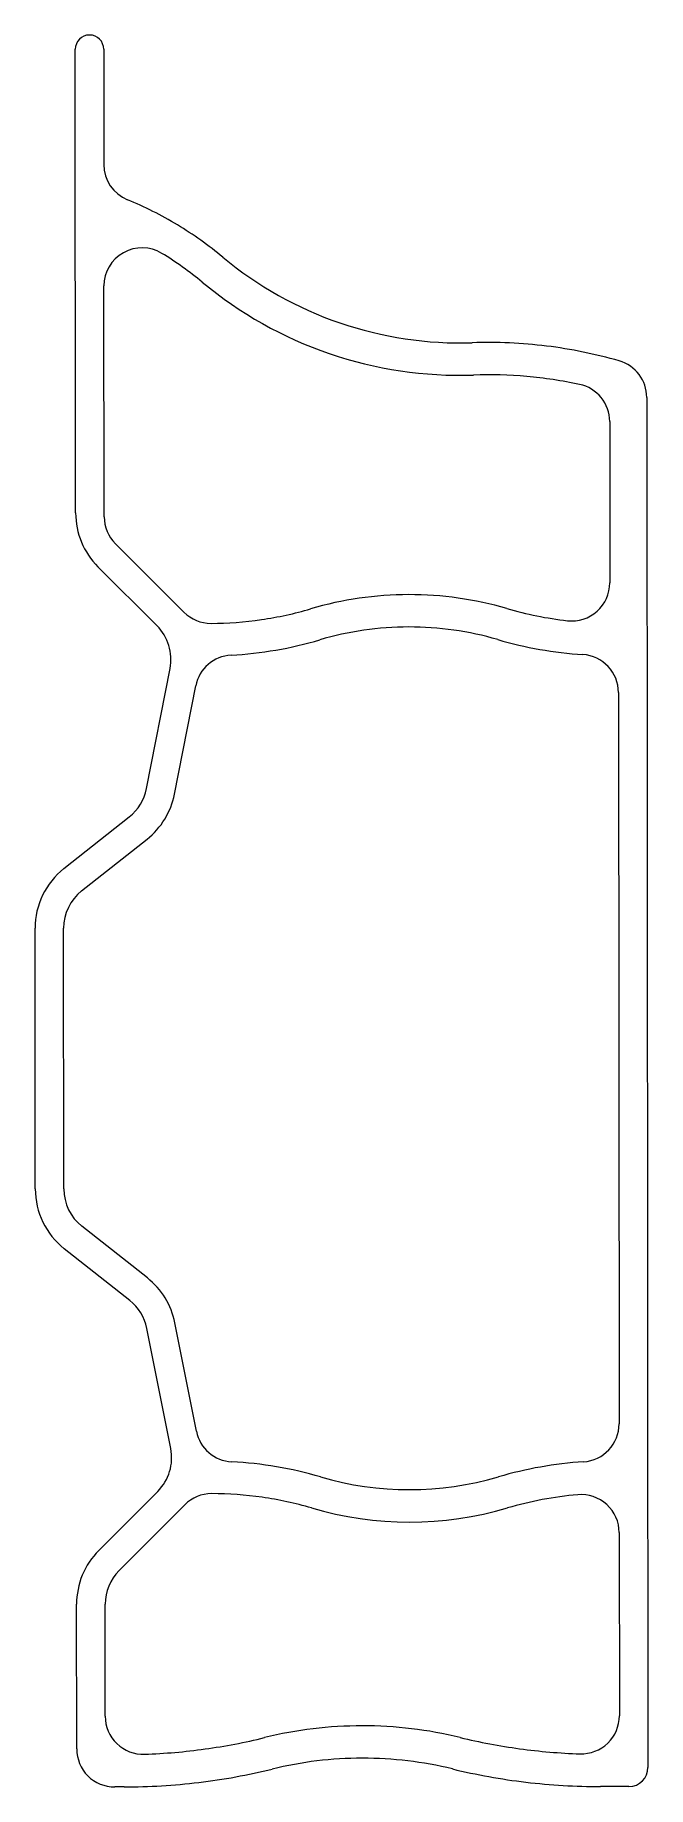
# Model space of a CAD drawing. Header units: millimetres. Extents: x -8 to 56, y 6 to 190.
import ezdxf

# ---------------------------------------------------------------- set-up
doc = ezdxf.new("R2010")
doc.units = ezdxf.units.MM
doc.layers.add('5', color=7, linetype='Continuous', true_color=0xffffff)

msp = doc.modelspace()

# ---------------------------------------------------------------- linework, layer by layer
at = {"layer": '5', "color": 163, "linetype": 'Continuous', "lineweight": 18}
for p, q in [((-4.056677, 139.960265), (-4.098289, 188.646539)), ((-1.09829, 188.649103), (-1.087943, 176.542852)), ((-1.056324, 139.548616), (-1.077049, 163.797434)), ((55.932984, 152.082702), (56.055962, 8.197887)), ((52.035147, 149.550048), (52.04962, 132.61695)), ((7.323165, 129.527999), (0.117666, 136.721191)), ((4.488981, 128.118323), (-1.708697, 134.305416)), ((3.378432, 110.99808), (5.862291, 123.613888)), ((6.321925, 110.418551), (8.562545, 121.798925)), ((52.959469, 121.093856), (53.025108, 44.296735)), ((-5.286919, 102.607093), (1.577318, 108.044674)), ((-3.424096, 100.255521), (3.440141, 105.693103)), ((-8.295991, 68.956408), (-8.319387, 96.329398)), ((-5.295993, 68.958972), (-5.319388, 96.331962)), ((3.479526, 59.612818), (-3.393996, 65.038658)), ((1.620725, 57.258065), (-5.252797, 62.683906)), ((5.932306, 41.6962), (3.426886, 54.307743)), ((8.629454, 43.515775), (6.369383, 54.892303)), ((-1.620395, 30.991745), (4.566698, 37.189424)), ((0.502738, 28.872239), (7.403287, 35.784594)), ((53.034879, 32.863867), (53.051319, 13.629656)), ((-3.945725, 10.146604), (-3.958705, 25.33289)), ((-0.948661, 13.583502), (-0.958706, 25.335454)), ((1.057692, 6.150879), (0.057692, 6.150025)), ((54.057673, 6.196178), (51.057674, 6.193614))]:
    msp.add_line(p, q, dxfattribs=at)
for centre, radius, start, end in [((-2.59829, 188.647821), 1.5, 0.048971, 180.048971), ((2.912056, 176.546271), 4, 180.048971, 247.578438), ((-13.488929, 136.796965), 38.999996, 58.94173, 67.578438), ((-13.488932, 136.796959), 39.000002, 50.305022, 58.94173), ((2.922949, 163.800853), 4, 58.710447, 180.048971), ((-13.488941, 136.796947), 35.600017, 54.507736, 58.710447), ((-13.488931, 136.79696), 35.600001, 50.305023, 54.507736), ((36.329699, 196.814493), 39, 230.305023, 251.092564), ((36.329698, 196.814492), 42.399999, 230.305022, 251.092565), ((36.329698, 196.814493), 39, 251.092564, 271.880106), ((36.329699, 196.814495), 42.400002, 251.092565, 271.880106), ((39.249624, 107.862404), 50.000001, 82.937434, 91.880106), ((39.249625, 107.86241), 49.999994, 73.994761, 82.937434), ((51.932985, 152.079283), 4, 0.048971, 73.994761), ((39.249624, 107.862402), 46.600003, 84.989211, 91.880106), ((39.249624, 107.862402), 46.600003, 78.098316, 84.989211), ((48.035149, 149.546629), 4, 0.048971, 78.098316), ((3.94332, 139.967103), 8, 180.048971, 225.048971), ((2.943675, 139.552035), 4, 180.048971, 225.04897), ((48.049621, 132.613531), 4, 263.52017, 0.048971), ((30.98204, 94.676487), 36.700001, 90.087347, 106.385928), ((30.98204, 94.676488), 36.7, 73.788766, 90.087347), ((10.149173, 132.358843), 4, 225.04897, 270.218372), ((10.021106, 165.960267), 37.601668, 278.302151, 286.385928), ((51.920497, 166.694423), 38.300013, 253.788768, 258.654468), ((51.920495, 166.694415), 38.300004, 258.654468, 263.52017), ((0.956471, 124.579768), 5, 348.861802, 45.048971), ((10.021107, 165.96026), 37.601661, 270.218372, 278.302151), ((30.98204, 94.67649), 33.299998, 90.087347, 106.385929), ((30.98204, 94.676487), 33.300001, 73.788766, 90.087347), ((10.021106, 165.960267), 41.001668, 273.141388, 279.763657), ((10.021107, 165.960261), 41.001662, 279.763657, 286.385928), ((51.920494, 166.694409), 41.699998, 253.788766, 260.03691), ((51.920493, 166.694407), 41.699997, 260.03691, 266.285054), ((12.487202, 121.026221), 4, 93.141388, 168.861802), ((48.959471, 121.090438), 4, 0.048971, 86.285054), ((-1.527388, 111.96396), 5, 308.384897, 348.861802), ((-1.527388, 111.96396), 8, 308.384897, 348.861802), ((-0.31939, 96.336235), 8, 128.384897, 180.048971), ((-0.31939, 96.336235), 5, 128.384897, 180.048971), ((-0.295994, 68.963245), 8, 180.048971, 231.713045), ((-0.295994, 68.963245), 5, 180.048971, 231.713045), ((-1.477277, 53.333478), 8, 11.236139, 51.713045), ((-1.477277, 53.333478), 5, 11.236139, 51.713045), ((49.025109, 44.293316), 4, 273.812888, 0.048971), ((12.552784, 44.295188), 4, 191.236139, 266.9568), ((1.028144, 40.721934), 5, 315.048971, 11.236139), ((10.163784, -0.641353), 41, 73.711864, 86.9568), ((31.002553, 70.676497), 33.3, 253.711864, 286.309175), ((52.064084, -1.305528), 41.7, 93.812888, 106.309175), ((10.234131, 32.958585), 4, 89.879569, 135.048971), ((10.163503, -0.643002), 37.601661, 81.79579, 89.879569), ((52.064084, -1.305528), 38.3, 95.066675, 100.687925), ((49.034881, 32.860448), 4, 0.048971, 95.066675), ((10.163502, -0.643009), 37.601668, 73.712014, 81.79579), ((31.002553, 70.676497), 36.7, 253.712014, 286.309176), ((52.064083, -1.305525), 38.299997, 100.687925, 106.309176), ((4.041292, 25.339728), 8, 135.048971, 180.048971), ((4.041292, 25.339728), 5, 135.048971, 180.048971), ((3.051337, 13.586921), 4, 180.048971, 272.016031), ((49.05132, 13.626237), 4, 268.081911, 0.048971), ((1.001566, 71.817527), 62.266672, 277.875274, 283.734517), ((26.089307, -30.82774), 43.4, 90.048971, 103.734518), ((26.089307, -30.82774), 43.4, 76.363424, 90.048971), ((51.001549, 71.860262), 62.266672, 256.363425, 262.222667), ((0.054273, 10.150023), 4, 180.048971, 270.048971), ((1.001567, 71.817517), 62.266662, 272.016031, 277.875274), ((51.001548, 71.860252), 62.266662, 262.222667, 268.081911), ((1.001567, 71.817521), 65.666665, 276.891744, 283.734518), ((26.089307, -30.82774), 40, 90.048971, 103.734517), ((26.089307, -30.82774), 40, 76.363424, 90.048971), ((51.001548, 71.860256), 65.666665, 256.363424, 263.206197), ((54.055963, 8.196178), 2, 270.048971, 0.048971), ((1.001567, 71.817523), 65.666668, 270.048971, 276.891744), ((51.001548, 71.860258), 65.666668, 263.206197, 270.048971)]:
    msp.add_arc(centre, radius, start, end, dxfattribs=at)

doc.saveas('drawing.dxf')
